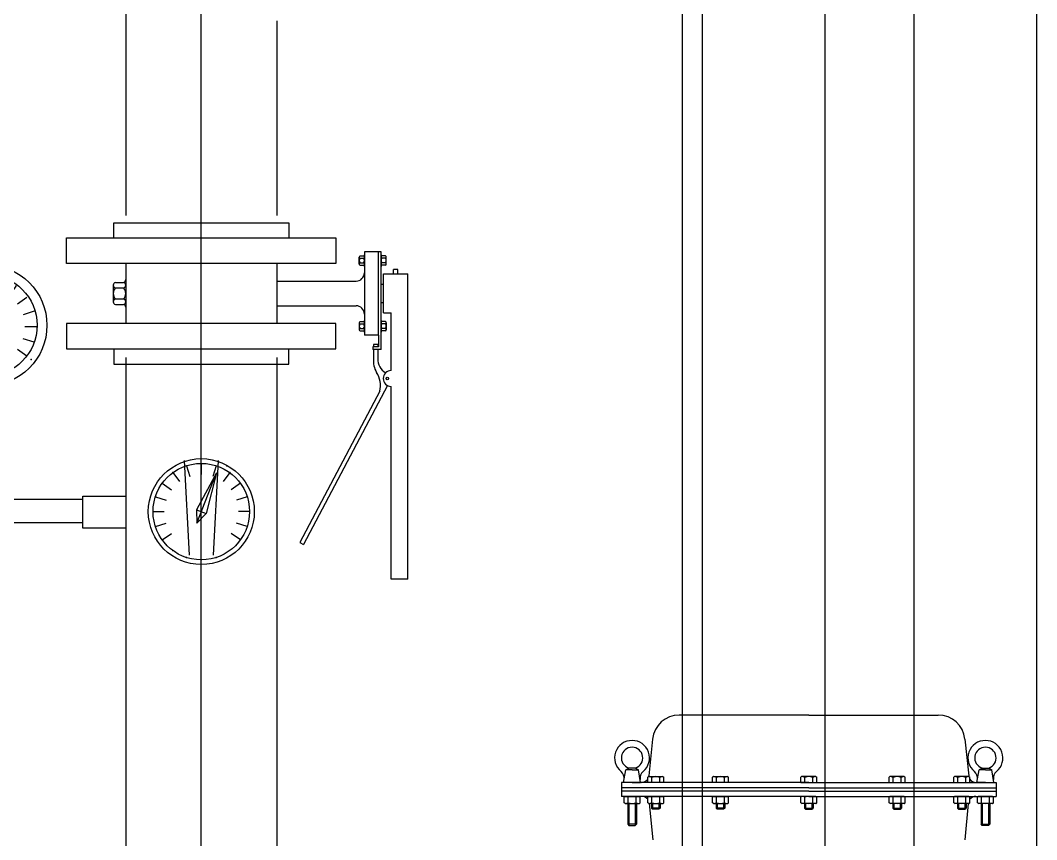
# Model space of a CAD drawing. Header units: millimetres. Extents: x -69706 to 52883, y -6882 to 68885.
# Drawn here: x -33430 to -32481, y 25591 to 26356 of the extents above; entities that cross this region are included whole.
import ezdxf

# ---------------------------------------------------------------- set-up
doc = ezdxf.new("R2010")
doc.units = ezdxf.units.MM
doc.linetypes.add('YFM1P-長$0$CENTER2', pattern=[1.125, 0.75, -0.125, 0.125, -0.125])
for name, color, linetype in [('YFM1P-長$0$M-FOUN', 252, 'Continuous'), ('YFM1P-長$0$M-PIPE-CHWR13', 94, 'Continuous'), ('YFM1P-長$0$M-PIPE-CHWR13_CL', 93, 'YFM1P-長$0$CENTER2'), ('YFM1P-長$0$MAU&DCC Valve Station$0$1', 1, 'Continuous'), ('YFM1P-長$0$MAU&DCC Valve Station$0$M-CPIPE-DRAIN', 1, 'Continuous'), ('YFM1P-長$0$MAU&DCC Valve Station$0$M-CWTR-VAVE', 4, 'Continuous'), ('YFM1P-長$0$TYPE14X10', 7, 'Continuous')]:
    doc.layers.add(name, color=color, linetype=linetype)

# ---------------------------------------------------------------- blocks, each defined once
blk = doc.blocks.new('YFM1P-長$0$MAU&DCC Valve Station$0$tg')
for p, q in [((-13.92, 42.84), (-10.69, 32.89)), ((0, 45.05), (0, 34.59)), ((13.92, 42.84), (10.69, 32.89)), ((-26.48, 36.44), (-20.33, 27.98)), ((14.06, 36.14), (-4.48, 1.74)), ((-4.23, -10.88), (14.06, 36.14)), ((14.06, 36.14), (4.48, -1.74)), ((26.48, 36.44), (20.33, 27.98)), ((-36.44, 26.48), (-27.98, 20.33)), ((36.44, 26.48), (27.98, 20.33)), ((-42.84, 13.92), (-32.89, 10.69)), ((42.84, 13.92), (32.89, 10.69)), ((-4.48, 1.74), (4.48, -1.74)), ((-4.48, 1.74), (-4.23, -10.88)), ((-45.05, 0), (-34.59, 0)), ((4.48, -1.74), (-4.23, -10.88)), ((45.05, 0), (34.59, 0)), ((-42.84, -13.92), (-32.89, -10.69)), ((42.84, -13.92), (32.89, -10.69)), ((-36.44, -26.48), (-27.98, -20.33)), ((36.44, -26.48), (27.98, -20.33))]:
    blk.add_line(p, q)
for radius in [49.5, 45.05]:
    blk.add_circle((0, 0), radius)
for p in [(23.86, 42.84), (-26.48, 36.44), (26.48, 36.44), (-36.44, 26.48), (-42.84, 13.92), (-45.05, 0), (-42.84, -13.92), (-36.44, -26.48), (-26.48, -36.44), (-13.92, -42.84), (0, -45.05), (13.92, -42.84)]:
    blk.add_point(p)
blk = doc.blocks.new('YFM1P-長$0$MAU&DCC Valve Station$0$0V100')
at = {"layer": 'YFM1P-長$0$MAU&DCC Valve Station$0$M-CWTR-VAVE'}
for p, q in [((176, 677), (55.04, 677)), ((176, 677), (296.96, 677)), ((30.17, 654.57), (26.62, 620.28)), ((321.83, 654.57), (325.38, 620.28)), ((7.85, 627.51), (5.12, 626)), ((14.15, 627.51), (7.85, 627.51)), ((14.15, 627.51), (16.88, 626)), ((337.85, 627.51), (335.12, 626)), ((337.85, 627.51), (344.15, 627.51)), ((344.15, 627.51), (346.88, 626)), ((3, 614), (5.12, 626)), ((11, 626), (5.12, 626)), ((11, 626), (16.88, 626)), ((19, 614), (16.88, 626)), ((26.61, 619.5), (25.6, 618.92)), ((25.6, 614), (25.6, 618.92)), ((26.61, 619.5), (39.61, 619.5)), ((29.35, 614), (29.35, 618.86)), ((36.86, 614), (36.86, 618.86)), ((39.61, 619.5), (40.61, 618.92)), ((40.61, 614), (40.61, 618.92)), ((87, 619.5), (85.99, 618.92)), ((85.99, 614), (85.99, 618.92)), ((87, 619.5), (100, 619.5)), ((89.75, 614), (89.75, 618.86)), ((97.25, 614), (97.25, 618.86)), ((100, 619.5), (101.01, 618.92)), ((101.01, 614), (101.01, 618.92)), ((169.5, 619.5), (168.49, 618.92)), ((168.49, 614), (168.49, 618.92)), ((182.5, 619.5), (169.5, 619.5)), ((172.25, 614), (172.25, 618.86)), ((179.75, 614), (179.75, 618.86)), ((182.5, 619.5), (183.51, 618.92)), ((183.51, 614), (183.51, 618.92)), ((252, 619.5), (250.99, 618.92)), ((250.99, 614), (250.99, 618.92)), ((265, 619.5), (252, 619.5)), ((254.75, 614), (254.75, 618.86)), ((262.25, 614), (262.25, 618.86)), ((265, 619.5), (266.01, 618.92)), ((266.01, 614), (266.01, 618.92)), ((312.39, 619.5), (311.39, 618.92)), ((311.39, 614), (311.39, 618.92)), ((325.39, 619.5), (312.39, 619.5)), ((315.14, 614), (315.14, 618.86)), ((322.65, 614), (322.65, 618.86)), ((325.39, 619.5), (326.4, 618.92)), ((326.4, 614), (326.4, 618.92)), ((333, 614), (335.12, 626)), ((341, 626), (335.12, 626)), ((341, 626), (346.88, 626)), ((349, 614), (346.88, 626)), ((1, 614), (1, 609)), ((176, 614), (1, 614)), ((176, 609), (1, 609)), ((176, 609), (1, 609)), ((1, 609), (1, 606)), ((11, 614), (3, 614)), ((18.51, 614), (3.49, 614)), ((11, 614), (19, 614)), ((40.61, 614), (25.6, 614)), ((101.01, 614), (85.99, 614)), ((168.49, 614), (183.51, 614)), ((176, 614), (351, 614)), ((176, 609), (351, 609)), ((176, 609), (351, 609)), ((250.99, 614), (266.01, 614)), ((311.39, 614), (326.4, 614)), ((341, 614), (333, 614)), ((333.49, 614), (348.51, 614)), ((341, 614), (349, 614)), ((351, 614), (351, 609)), ((351, 609), (351, 606)), ((176, 606), (1, 606)), ((1, 606), (1, 601)), ((176, 601), (1, 601)), ((4.47, 601), (3.47, 600.42)), ((3.47, 595.08), (3.47, 600.42)), ((4.47, 601), (17.47, 601)), ((7.22, 595.14), (7.22, 600.36)), ((14.73, 595.14), (14.73, 600.36)), ((17.47, 601), (18.48, 600.42)), ((18.48, 595.08), (18.48, 600.42)), ((26.58, 601), (25.57, 600.42)), ((25.57, 595.08), (25.57, 600.42)), ((26.58, 601), (39.58, 601)), ((29.33, 595.14), (29.33, 600.36)), ((36.83, 595.14), (36.83, 600.36)), ((39.58, 601), (40.59, 600.42)), ((40.59, 595.08), (40.59, 600.42)), ((86.97, 601), (85.97, 600.42)), ((85.97, 595.08), (85.97, 600.42)), ((86.97, 601), (99.97, 601)), ((89.72, 595.14), (89.72, 600.36)), ((97.23, 595.14), (97.23, 600.36)), ((99.97, 601), (100.98, 600.42)), ((100.98, 595.08), (100.98, 600.42)), ((169.53, 601), (168.52, 600.42)), ((168.52, 595.08), (168.52, 600.42)), ((182.53, 601), (169.53, 601)), ((172.27, 595.14), (172.27, 600.36)), ((176, 606), (351, 606)), ((176, 601), (351, 601)), ((179.78, 595.14), (179.78, 600.36)), ((182.53, 601), (183.53, 600.42)), ((183.53, 595.08), (183.53, 600.42)), ((252.03, 601), (251.02, 600.42)), ((251.02, 595.08), (251.02, 600.42)), ((265.03, 601), (252.03, 601)), ((254.77, 595.14), (254.77, 600.36)), ((262.28, 595.14), (262.28, 600.36)), ((265.03, 601), (266.03, 600.42)), ((266.03, 595.08), (266.03, 600.42)), ((312.42, 601), (311.42, 600.42)), ((311.42, 595.08), (311.42, 600.42)), ((325.42, 601), (312.42, 601)), ((315.17, 595.14), (315.17, 600.36)), ((322.67, 595.14), (322.67, 600.36)), ((325.42, 601), (326.43, 600.42)), ((326.43, 595.08), (326.43, 600.42)), ((334.53, 601), (333.52, 600.42)), ((333.52, 595.08), (333.52, 600.42)), ((347.53, 601), (334.53, 601)), ((337.27, 595.14), (337.27, 600.36)), ((344.78, 595.14), (344.78, 600.36)), ((347.53, 601), (348.53, 600.42)), ((348.53, 595.08), (348.53, 600.42)), ((351, 606), (351, 601)), ((4.47, 594.5), (3.47, 595.08)), ((4.47, 594.5), (17.47, 594.5)), ((7, 594.5), (7, 575)), ((8, 594.5), (8, 574)), ((14, 594.5), (14, 574)), ((15, 594.5), (15, 575)), ((17.47, 594.5), (18.48, 595.08)), ((26.58, 594.5), (25.57, 595.08)), ((26.58, 594.5), (39.58, 594.5)), ((27.07, 594.5), (30.3, 560.63)), ((29.11, 594.5), (29.11, 590)), ((37.11, 590), (29.11, 590)), ((30.11, 589), (29.11, 590)), ((30.11, 594.5), (30.11, 589)), ((36.11, 589), (30.11, 589)), ((36.11, 594.5), (36.11, 589)), ((37.11, 590), (36.11, 589)), ((37.11, 594.5), (37.11, 590)), ((39.58, 594.5), (40.59, 595.08)), ((86.97, 594.5), (85.97, 595.08)), ((86.97, 594.5), (99.97, 594.5)), ((89.5, 594.5), (89.5, 590)), ((97.5, 590), (89.5, 590)), ((90.5, 589), (89.5, 590)), ((90.5, 594.5), (90.5, 589)), ((96.5, 589), (90.5, 589)), ((96.5, 594.5), (96.5, 589)), ((97.5, 590), (96.5, 589)), ((97.5, 594.5), (97.5, 590)), ((99.97, 594.5), (100.98, 595.08)), ((169.53, 594.5), (168.52, 595.08)), ((182.53, 594.5), (169.53, 594.5)), ((172, 594.5), (172, 590)), ((172, 590), (173, 589)), ((172, 590), (180, 590)), ((173, 594.5), (173, 589)), ((173, 589), (179, 589)), ((179, 594.5), (179, 589)), ((179, 589), (180, 590)), ((180, 594.5), (180, 590)), ((182.53, 594.5), (183.53, 595.08)), ((252.03, 594.5), (251.02, 595.08)), ((265.03, 594.5), (252.03, 594.5)), ((254.5, 594.5), (254.5, 590)), ((254.5, 590), (255.5, 589)), ((254.5, 590), (262.5, 590)), ((255.5, 594.5), (255.5, 589)), ((255.5, 589), (261.5, 589)), ((261.5, 594.5), (261.5, 589)), ((261.5, 589), (262.5, 590)), ((262.5, 594.5), (262.5, 590)), ((265.03, 594.5), (266.03, 595.08)), ((312.42, 594.5), (311.42, 595.08)), ((325.42, 594.5), (312.42, 594.5)), ((314.89, 594.5), (314.89, 590)), ((314.89, 590), (315.89, 589)), ((314.89, 590), (322.89, 590)), ((315.89, 594.5), (315.89, 589)), ((315.89, 589), (321.89, 589)), ((324.93, 594.5), (321.7, 560.63)), ((321.89, 594.5), (321.89, 589)), ((321.89, 589), (322.89, 590)), ((322.89, 594.5), (322.89, 590)), ((325.42, 594.5), (326.43, 595.08)), ((334.53, 594.5), (333.52, 595.08)), ((347.53, 594.5), (334.53, 594.5)), ((337, 594.5), (337, 575)), ((338, 594.5), (338, 574)), ((344, 594.5), (344, 574)), ((345, 594.5), (345, 575)), ((347.53, 594.5), (348.53, 595.08)), ((7, 575), (8, 574)), ((15, 575), (7, 575)), ((8, 574), (14, 574)), ((14, 574), (15, 575)), ((338, 574), (337, 575)), ((337, 575), (345, 575)), ((344, 574), (338, 574)), ((345, 575), (344, 574))]:
    blk.add_line(p, q, dxfattribs=at)
for centre, radius, start, end in [((55.04, 652), 25, 90, 174.0939), ((296.96, 652), 25, 5.90614, 90), ((11, 637), 16.3, 309.27991, 230.72009), ((11, 637), 10, 288.36081, 251.63921), ((341, 637), 16.3, 309.27991, 230.72009), ((341, 637), 10, 288.36081, 251.63921), ((-4.38, 618.19), 8, 350.00009, 50.72009), ((26.39, 618.19), 8, 129.27991, 189.99989), ((19.66, 621), 7, 270, 328.05951), ((19.66, 621), 7, 347.02359, 354.0939), ((26.61, 613.32), 6.18, 63.619, 90), ((33.11, 608.24), 11.26, 70.5288, 109.4712), ((39.61, 613.32), 6.18, 90, 116.381), ((87, 613.32), 6.18, 63.619, 90), ((93.5, 608.24), 11.26, 70.5288, 109.4712), ((100, 613.32), 6.18, 90, 116.381), ((169.5, 613.32), 6.18, 63.61902, 90), ((176, 608.24), 11.26, 70.52881, 109.4712), ((182.5, 613.32), 6.18, 90, 116.381), ((252, 613.32), 6.18, 63.61902, 90), ((258.5, 608.24), 11.26, 70.52881, 109.4712), ((265, 613.32), 6.18, 90, 116.381), ((312.39, 613.32), 6.18, 63.61902, 90), ((318.89, 608.24), 11.26, 70.52881, 109.4712), ((325.39, 613.32), 6.18, 90, 116.381), ((332.34, 621), 7, 185.9061, 192.97681), ((332.34, 621), 7, 211.93961, 270), ((325.61, 618.19), 8, 350.00009, 50.72011), ((356.39, 618.19), 8, 129.27991, 189.99989), ((4.47, 594.82), 6.18, 63.619, 90), ((10.97, 589.74), 11.26, 70.5288, 109.4712), ((17.47, 594.82), 6.18, 90, 116.381), ((20.09, 594), 7, 38.40059, 90), ((26.58, 594.82), 6.18, 63.619, 90), ((33.08, 589.74), 11.26, 70.5288, 109.4712), ((39.58, 594.82), 6.18, 90, 116.381), ((86.97, 594.82), 6.18, 63.619, 90), ((93.47, 589.74), 11.26, 70.5288, 109.4712), ((99.97, 594.82), 6.18, 90, 116.381), ((169.53, 594.82), 6.18, 63.61902, 90), ((176.03, 589.74), 11.26, 70.52881, 109.4712), ((182.53, 594.82), 6.18, 90, 116.381), ((252.03, 594.82), 6.18, 63.61902, 90), ((258.53, 589.74), 11.26, 70.52881, 109.4712), ((265.03, 594.82), 6.18, 90, 116.381), ((312.42, 594.82), 6.18, 63.61902, 90), ((318.92, 589.74), 11.26, 70.52881, 109.4712), ((325.42, 594.82), 6.18, 90, 116.381), ((331.91, 594), 7, 90, 141.6002), ((334.53, 594.82), 6.18, 63.61902, 90), ((341.03, 589.74), 11.26, 70.52881, 109.4712), ((347.53, 594.82), 6.18, 90, 116.381), ((4.47, 600.68), 6.18, 270, 296.38101), ((10.97, 605.76), 11.26, 250.52879, 289.47119), ((17.47, 600.68), 6.18, 243.619, 270), ((26.58, 600.68), 6.18, 270, 296.38101), ((33.08, 605.76), 11.26, 250.52879, 289.47119), ((39.58, 600.68), 6.18, 243.619, 270), ((86.97, 600.68), 6.18, 270, 296.38101), ((93.47, 605.76), 11.26, 250.52879, 289.47119), ((99.97, 600.68), 6.18, 243.619, 270), ((169.53, 600.68), 6.18, 270, 296.38101), ((176.03, 605.76), 11.26, 250.52879, 289.47119), ((182.53, 600.68), 6.18, 243.619, 270), ((252.03, 600.68), 6.18, 270, 296.38101), ((258.53, 605.76), 11.26, 250.52879, 289.47119), ((265.03, 600.68), 6.18, 243.619, 270), ((312.42, 600.68), 6.18, 270, 296.38101), ((318.92, 605.76), 11.26, 250.52879, 289.47119), ((325.42, 600.68), 6.18, 243.619, 270), ((334.53, 600.68), 6.18, 270, 296.38101), ((341.03, 605.76), 11.26, 250.52879, 289.47119), ((347.53, 600.68), 6.18, 243.619, 270)]:
    blk.add_arc(centre, radius, start, end, dxfattribs=at)
blk = doc.blocks.new('YFM1P-長$0$MAU&DCC Valve Station$0$AA')
at = {"layer": 'YFM1P-長$0$MAU&DCC Valve Station$0$M-CWTR-VAVE', "color": 3}
for p, q in [((1742.73, 11808.23), (1745.05, 11808.23)), ((1742.73, 11716.99), (1742.73, 11808.23)), ((1745.05, 11808.23), (1758.32, 11808.23)), ((1745.05, 11730.4), (1745.05, 11808.23)), ((1758.32, 11808.23), (1758.32, 11730.4)), ((1737.86, 11796.73), (1737.86, 11803.23)), ((1738.72, 11804.31), (1741.86, 11804.31)), ((1738.72, 11802.14), (1741.86, 11802.14)), ((1762.33, 11804.31), (1759.18, 11804.31)), ((1762.33, 11802.14), (1759.18, 11802.14)), ((1763.19, 11796.73), (1763.19, 11803.23)), ((1727.21, 11791.8), (1731.06, 11791.8)), ((1727.21, 11787.52), (1727.21, 11791.8)), ((1731.06, 11787.52), (1731.06, 11791.8)), ((1738.72, 11797.81), (1741.86, 11797.81)), ((1738.72, 11795.65), (1741.86, 11795.65)), ((1762.33, 11797.81), (1759.18, 11797.81)), ((1762.33, 11795.65), (1759.18, 11795.65)), ((1839.95, 11797.31), (1839.95, 11741.31)), ((1981.25, 11797.31), (1981.25, 11741.31)), ((1740.5, 11787.52), (1717.78, 11787.52)), ((1717.78, 11502.42), (1717.78, 11787.52)), ((1740.5, 11751.11), (1740.5, 11787.52)), ((1839.95, 11780.87), (1766.05, 11780.87)), ((1990.8, 11779.63), (1983.32, 11779.63)), ((1742.73, 11777.89), (1740.5, 11777.89)), ((1990.8, 11774.47), (1983.32, 11774.47)), ((1992.86, 11777.05), (1992.86, 11761.58)), ((1742.73, 11760.73), (1740.5, 11760.73)), ((1990.8, 11764.15), (1983.32, 11764.15)), ((1839.95, 11757.76), (1766.05, 11757.76)), ((1990.8, 11759), (1983.32, 11759)), ((1740.5, 11751.11), (1733.25, 11751.11)), ((1733.25, 11697.28), (1733.25, 11751.11)), ((1737.86, 11741.9), (1737.86, 11735.4)), ((1738.72, 11742.98), (1741.86, 11742.98)), ((1762.33, 11742.98), (1759.18, 11742.98)), ((1763.19, 11741.9), (1763.19, 11735.4)), ((1738.72, 11740.81), (1741.86, 11740.81)), ((1738.72, 11736.48), (1741.86, 11736.48)), ((1738.72, 11734.31), (1741.86, 11734.31)), ((1762.33, 11740.81), (1759.18, 11740.81)), ((1762.33, 11736.48), (1759.18, 11736.48)), ((1762.33, 11734.31), (1759.18, 11734.31)), ((1745.05, 11730.4), (1758.32, 11730.4)), ((1745.05, 11730.4), (1745.05, 11719.31)), ((1742.73, 11716.99), (1750.28, 11716.99)), ((1745.05, 11719.31), (1750.28, 11719.31)), ((1745.8, 11721.69), (1745.8, 11719.31)), ((1745.8, 11721.69), (1749.67, 11721.69)), ((1745.8, 11716.99), (1745.8, 11708.42)), ((1749.67, 11721.69), (1749.67, 11719.31)), ((1749.67, 11716.99), (1749.67, 11708.42)), ((1750.28, 11719.31), (1750.28, 11716.99)), ((1733.25, 11502.42), (1733.25, 11682.48)), ((1736.78, 11683.37), (1815.08, 11534.82)), ((1744.02, 11677.93), (1818.5, 11536.63)), ((1818.5, 11536.63), (1815.08, 11534.82))]:
    blk.add_line(p, q, dxfattribs=at)
at = {"layer": 'YFM1P-長$0$MAU&DCC Valve Station$0$M-CWTR-VAVE'}
blk.add_line((1717.78, 11502.42), (1733.25, 11502.42), dxfattribs=at)
at = {"layer": 'YFM1P-長$0$MAU&DCC Valve Station$0$M-CWTR-VAVE', "color": 3}
for points in [[(1992.36, 11821.12), (1992.36, 11835.41), (1828.85, 11835.41), (1828.85, 11821.12)], [(2036.37, 11797.31), (2036.37, 11821.12), (1784.84, 11821.12), (1784.84, 11797.31), (2036.37, 11797.31)], [(1894.68, 11717.5), (1784.84, 11717.5), (1784.84, 11741.31), (1894.68, 11741.31)], [(1894.68, 11741.31), (2036.37, 11741.31)], [(2036.37, 11741.31), (2036.37, 11717.5), (1894.68, 11717.5)], [(1894.68, 11703.21), (1828.85, 11703.21), (1828.85, 11717.5)], [(1992.36, 11717.5), (1992.36, 11703.21), (1894.68, 11703.21)]]:
    blk.add_lwpolyline(points, dxfattribs=at)
at = {"layer": 'YFM1P-長$0$MAU&DCC Valve Station$0$M-CWTR-VAVE', "color": 3, "extrusion": (0, 0, -1)}
for centre, major_axis, start_param, end_param in [((1741, 11799.98), (-2.22, 2.22), 4.736774, 6.2588), ((1738.97, 11803.23), (-0.785, 0.785), 4.148305, 6.847269), ((1741.62, 11805.39), (0.785, 0.785), 0.785398, 2.13488), ((1741.62, 11803.23), (0.785, 0.785), -0.564084, 2.13488), ((1739.59, 11799.98), (-2.22, 2.22), 1.595182, 3.117207), ((1761.46, 11799.98), (-2.22, 2.22), 4.736774, 6.2588), ((1759.43, 11805.39), (-0.785, 0.785), 4.148305, 5.497787), ((1759.43, 11803.23), (-0.785, 0.785), 4.148305, 6.847269), ((1762.08, 11803.23), (0.785, 0.785), -0.564084, 2.13488), ((1760.05, 11799.98), (-2.22, 2.22), 1.595182, 3.117207), ((1738.97, 11796.73), (-0.785, 0.785), 4.148305, 6.847269), ((1741.62, 11796.73), (0.785, 0.785), -0.564084, 2.13488), ((1741.62, 11794.56), (-0.785, 0.785), 1.006713, 2.356194), ((1759.43, 11796.73), (0.785, 0.785), 2.577509, 5.276473), ((1759.43, 11794.56), (0.785, 0.785), 3.926991, 5.276473), ((1762.08, 11796.73), (-0.785, 0.785), 1.006713, 3.705676), ((1766.05, 11788.6), (5.47, 5.47), 2.356194, 3.926991), ((1983.9, 11782.21), (1.87, 1.87), 2.577509, 3.926991), ((1983.9, 11777.05), (-1.87, 1.87), 4.148305, 6.847269), ((1990.22, 11777.05), (-1.87, 1.87), 1.006713, 3.705676), ((1988.73, 11769.31), (5.29, 5.29), 3.165978, 4.688004), ((1985.39, 11769.31), (-5.29, 5.29), 1.595182, 3.117207), ((1983.9, 11761.58), (-1.87, 1.87), 4.148305, 6.847269), ((1990.22, 11761.58), (-1.87, 1.87), 1.006713, 3.705676), ((1766.05, 11750.02), (-5.47, 5.47), 5.497787, 7.068583), ((1983.9, 11756.42), (-1.87, 1.87), 5.497787, 6.847269), ((1738.97, 11741.9), (0.785, 0.785), 2.577509, 5.276473), ((1741.62, 11744.06), (0.785, 0.785), 0.785398, 2.13488), ((1741.62, 11741.9), (-0.785, 0.785), 1.006713, 3.705676), ((1759.43, 11744.06), (-0.785, 0.785), 4.148305, 5.497787), ((1759.43, 11741.9), (0.785, 0.785), 2.577509, 5.276473), ((1762.08, 11741.9), (-0.785, 0.785), 1.006713, 3.705676), ((1741, 11738.65), (2.22, 2.22), 3.165978, 4.688004), ((1738.97, 11735.4), (0.785, 0.785), 2.577509, 5.276473), ((1739.59, 11738.65), (-2.22, 2.22), 1.595182, 3.117207), ((1741.62, 11735.4), (-0.785, 0.785), 1.006713, 3.705676), ((1741.62, 11733.23), (-0.785, 0.785), 1.006713, 2.356194), ((1761.46, 11738.65), (2.22, 2.22), 3.165978, 4.688004), ((1759.43, 11735.4), (0.785, 0.785), 2.577509, 5.276473), ((1759.43, 11733.23), (0.785, 0.785), 3.926991, 5.276473), ((1760.05, 11738.65), (-2.22, 2.22), 1.595182, 3.117207), ((1762.08, 11735.4), (-0.785, 0.785), 1.006713, 3.705676), ((1731.13, 11707.88), (10.38, 10.38), 0.748374, 1.83462), ((1729.62, 11706.02), (14.28, 14.28), 0.66637, 1.326971), ((1733.25, 11689.88), (5.23, 5.23), -0.785398, 2.356194), ((1765.11, 11683.55), (-15.43, 15.43), 5.237289, 6.083365), ((1736.95, 11689.88), (-0.827, 0.827), 5.497787, 11.780972)]:
    blk.add_ellipse(centre, major_axis=major_axis, ratio=1, start_param=start_param, end_param=end_param, dxfattribs=at)
blk = doc.blocks.new('YFM1P-長$0$MAU&DCC Valve Station$0$ss')
at = {"layer": 'YFM1P-長$0$MAU&DCC Valve Station$0$M-CWTR-VAVE'}
for p, q in [((5372.12, 5331.19), (5375.48, 5320.86)), ((5386.58, 5333.48), (5386.58, 5322.62)), ((5401.03, 5331.19), (5397.67, 5320.86)), ((5359.08, 5324.55), (5365.46, 5315.76)), ((5414.07, 5324.55), (5407.69, 5315.76)), ((5348.73, 5314.2), (5357.52, 5307.82)), ((5406.55, 5314.28), (5387.3, 5278.56)), ((5387.56, 5265.45), (5406.55, 5314.28)), ((5406.55, 5314.28), (5396.6, 5274.94)), ((5424.42, 5314.2), (5415.63, 5307.82)), ((5342.09, 5301.16), (5352.42, 5297.8)), ((5431.06, 5301.16), (5420.73, 5297.8)), ((5339.8, 5286.71), (5350.66, 5286.71)), ((5387.3, 5278.56), (5387.56, 5265.45)), ((5433.35, 5286.71), (5422.49, 5286.71)), ((5342.09, 5272.25), (5352.42, 5275.61)), ((5396.6, 5274.94), (5387.56, 5265.45)), ((5431.06, 5272.25), (5420.73, 5275.61)), ((5348.73, 5259.21), (5357.52, 5265.59)), ((5424.42, 5259.21), (5415.63, 5265.59)), ((5368.56, 5231.57), (5368.56, 5215.02)), ((5404.59, 5231.57), (5368.56, 5231.57)), ((5404.59, 5215.02), (5404.59, 5231.57)), ((5368.56, 5215.02), (5404.59, 5215.02)), ((5373.97, 5206.57), (5373.97, 5215.02)), ((5373.97, 5212.53), (5399.18, 5214.52)), ((5373.97, 5210.54), (5399.18, 5212.53)), ((5399.18, 5215.02), (5399.18, 5206.57)), ((5371.01, 5206.57), (5371.01, 5196.25)), ((5402.14, 5206.57), (5371.01, 5206.57)), ((5373.97, 5208.56), (5399.18, 5210.54)), ((5373.97, 5206.57), (5399.18, 5208.56)), ((5402.14, 5196.25), (5402.14, 5206.57)), ((5371.01, 5196.25), (5402.14, 5196.25)), ((5397.75, 5193.75), (5397.75, 5196.25)), ((5400.72, 5190.78), (5397.75, 5193.75)), ((5351.32, 5185.34), (5351.32, 5167.79)), ((5351.34, 5185.34), (5351.34, 5167.79)), ((5361.07, 5188.44), (5354.44, 5188.44)), ((5364.16, 5185.34), (5364.16, 5167.79)), ((5366.77, 5186.88), (5366.77, 5166.25)), ((5400.72, 5162.35), (5400.72, 5190.78)), ((5351.32, 5178.94), (5342.71, 5178.94)), ((5351.32, 5174.2), (5342.71, 5174.2)), ((5361.07, 5182.25), (5354.44, 5182.25)), ((5327.54, 5171.68), (5316.94, 5158.52)), ((5331.23, 5168.71), (5320.63, 5155.55)), ((5361.07, 5170.89), (5354.44, 5170.89)), ((5361.07, 5164.69), (5354.44, 5164.69)), ((5371.01, 5156.88), (5371.01, 5146.57)), ((5402.14, 5156.88), (5371.01, 5156.88)), ((5400.72, 5162.35), (5397.75, 5159.38)), ((5397.75, 5159.38), (5397.75, 5156.88)), ((5402.14, 5146.57), (5402.14, 5156.88)), ((5371.01, 5146.57), (5402.14, 5146.57)), ((5375.68, 5146.57), (5375.68, 5049.41)), ((5375.68, 5144.81), (5397.48, 5143.09)), ((5378.57, 5146.57), (5397.48, 5145.08)), ((5397.48, 5146.57), (5397.48, 5049.41)), ((5375.68, 5142.82), (5397.48, 5141.1)), ((5375.68, 5140.83), (5397.48, 5139.11)), ((5397.48, 5125.54), (5476.58, 5125.54)), ((5397.48, 5103.74), (5476.58, 5103.74))]:
    blk.add_line(p, q, dxfattribs=at)
blk.add_lwpolyline([(5516.58, 5098.6), (5476.58, 5098.6), (5476.58, 5128.54), (5516.58, 5128.54)], close=True, dxfattribs=at)
for radius in [56.5, 47.34]:
    blk.add_circle((5386.58, 5288.07), radius, dxfattribs=at)
for centre, radius, start, end in [((5364.86, 5197.27), 10.39, 263.03661, 354.39742), ((5354.44, 5185.34), 3.1, 90, 270), ((5361.07, 5185.34), 3.1, 270, 90), ((5341.93, 5161.08), 17.87, 87.50392, 143.63508), ((5342.71, 5159.46), 14.74, 90, 141.139), ((5358.06, 5176.57), 6.74, 122.55049, 237.44951), ((5357.44, 5176.57), 6.74, 302.55049, 57.44951), ((5354.44, 5167.79), 3.1, 90, 270), ((5361.07, 5167.79), 3.1, 270, 90), ((5364.86, 5156.15), 10.39, 4.81378, 96.96339), ((5319.66, 5158.12), 2.75, 171.61436, 290.66364), ((5386.58, 5052.66), 11.37, 196.6033, 343.3967)]:
    blk.add_arc(centre, radius, start, end, dxfattribs=at)
for p in [(5372.12, 5331.19), (5386.58, 5333.48), (5401.03, 5331.19), (5359.08, 5324.55), (5414.07, 5324.55), (5348.73, 5314.2), (5342.09, 5301.16), (5339.8, 5286.71), (5433.35, 5286.71), (5342.09, 5272.25), (5431.06, 5272.25), (5345.71, 5256.17), (5428.34, 5256.17), (5357, 5244.87)]:
    blk.add_point(p, dxfattribs=at)
blk = doc.blocks.new('YFM1P-長$0$A$Cc3ad5393')
at = {"layer": 'YFM1P-長$0$TYPE14X10', "color": 252}
for p, q in [((283253.43, 374127.79), (283253.43, 371608.79)), ((283272.28, 374077.79), (283272.28, 371658.79)), ((283386.58, 374077.79), (283386.58, 371658.79)), ((283470.28, 371658.79), (283470.28, 373950.64)), ((283584.58, 371658.79), (283584.58, 373950.64))]:
    blk.add_line(p, q, dxfattribs=at)

msp = doc.modelspace()

# ---------------------------------------------------------------- linework, layer by layer
at = {"layer": 'YFM1P-長$0$M-PIPE-CHWR13'}
for p, q in [((-33331.724, 27262.506, 0), (-33331.724, 26173.446, 0)), ((-33190.424, 26355.332, 0), (-33190.424, 26173.446, 0)), ((-33331.724, 26040.906, 0), (-33331.724, 25220.431, 0)), ((-33190.424, 26040.906, 0), (-33190.424, 25220.431, 0))]:
    msp.add_line(p, q, dxfattribs=at)
at = {"layer": 'YFM1P-長$0$M-PIPE-CHWR13_CL', "ltscale": 0.5}
msp.add_line((-33261.074, 25220.431, 0), (-33261.074, 27216.958, 0), dxfattribs=at)
at = {"layer": 'YFM1P-長$0$MAU&DCC Valve Station$0$M-CWTR-VAVE'}
for p, q in [((-33277.002, 25944.62, 0), (-33272.379, 25856.311, 0)), ((-33249.768, 25856.311, 0), (-33245.146, 25944.62, 0))]:
    msp.add_line(p, q, dxfattribs=at)

# ---------------------------------------------------------------- block references
at = {"layer": 'YFM1P-長$0$M-FOUN'}
msp.add_blockref('YFM1P-長$0$A$Cc3ad5393', (-316065.485, -347099.719, 0), dxfattribs=at)
at = {"layer": 'YFM1P-長$0$MAU&DCC Valve Station$0$1'}
msp.add_blockref('YFM1P-長$0$MAU&DCC Valve Station$0$ss', (-38848.299, 20782.939, 0), dxfattribs=at)
at = {"layer": 'YFM1P-長$0$MAU&DCC Valve Station$0$M-CPIPE-DRAIN', "xscale": -1}
msp.add_blockref('YFM1P-長$0$MAU&DCC Valve Station$0$AA', (-31350.469, 14331.469, 0), dxfattribs=at)
at = {"layer": 'YFM1P-長$0$MAU&DCC Valve Station$0$M-CWTR-VAVE'}
for name, p in [('YFM1P-長$0$MAU&DCC Valve Station$0$tg', (-33261.074, 25897.006, 0)), ('YFM1P-長$0$MAU&DCC Valve Station$0$0V100', (-32869.774, 25029.931, 0))]:
    msp.add_blockref(name, p, dxfattribs=at)

doc.saveas('drawing.dxf')
